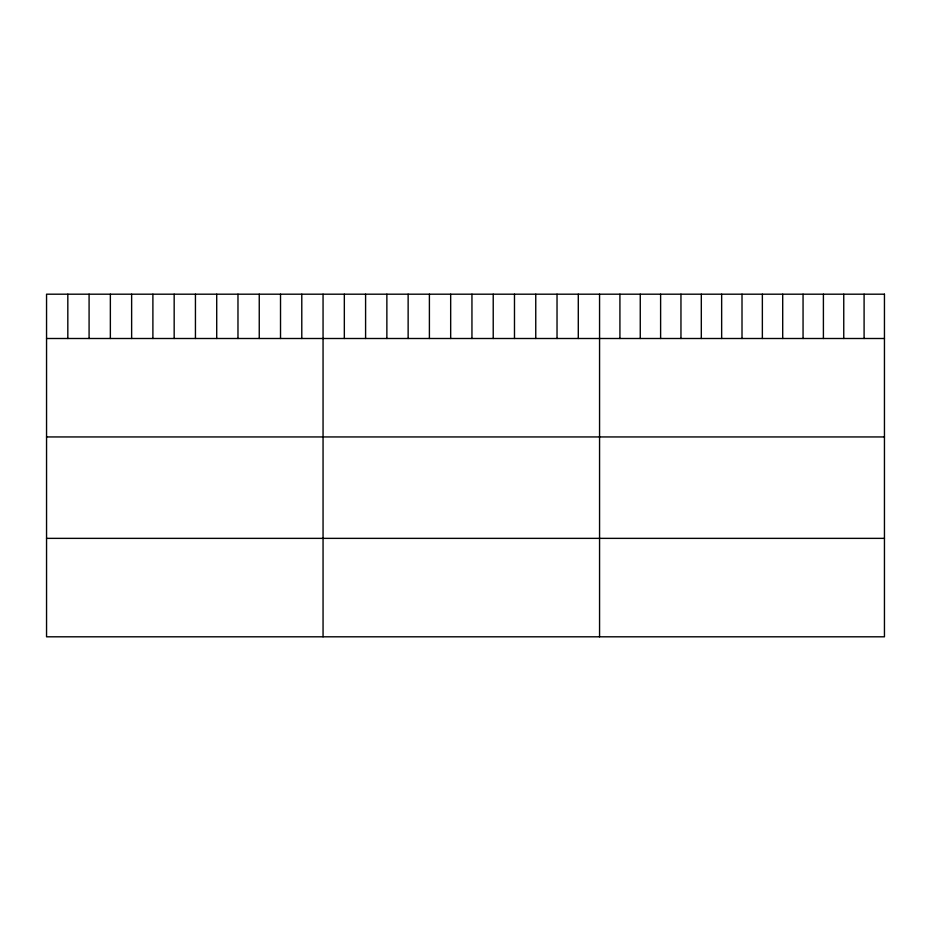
<?xml version="1.0" encoding="UTF-8"?>
<svg xmlns="http://www.w3.org/2000/svg" width="931" height="931" viewBox="0 0 931 931"><rect width="100%" height="100%" fill="white"/><g stroke="black" fill="none" stroke-linecap="round" stroke-linejoin="round"><path stroke-width="1.4" d="M46.55 338.5L884.45 338.5M46.55 436.942L884.45 436.942M46.55 538.362L884.45 538.362M864.096 294.196L864.096 338.5M843.754 294.196L843.754 338.5M823.4 294.196L823.4 338.5M803.057 294.196L803.057 338.5M782.703 294.196L782.703 338.5M762.361 294.196L762.361 338.5M742.007 294.196L742.007 338.5M721.653 294.196L721.653 338.5M701.311 294.196L701.311 338.5M680.957 294.196L680.957 338.5M660.614 294.196L660.614 338.5M640.26 294.196L640.26 338.5M619.918 294.196L619.918 338.5M599.564 294.196L599.564 636.804M578.291 294.196L578.291 338.5M557.029 294.196L557.029 338.5M535.756 294.196L535.756 338.5M514.482 294.196L514.482 338.5M493.221 294.196L493.221 338.5M471.947 294.196L471.947 338.5M450.674 294.196L450.674 338.5M429.4 294.196L429.4 338.5M408.139 294.196L408.139 338.5M386.865 294.196L386.865 338.5M365.592 294.196L365.592 338.5M344.33 294.196L344.33 338.5M323.057 294.196L323.057 636.804M301.784 294.196L301.784 338.5M280.522 294.196L280.522 338.5M259.249 294.196L259.249 338.5M237.975 294.196L237.975 338.5M216.714 294.196L216.714 338.5M195.44 294.196L195.44 338.5M174.167 294.196L174.167 338.5M152.893 294.196L152.893 338.5M131.632 294.196L131.632 338.5M110.358 294.196L110.358 338.5M89.085 294.196L89.085 338.5M67.823 294.196L67.823 338.5M884.45 294.196L46.55 294.196L46.55 636.804L884.45 636.804L884.45 294.196"/></g></svg>
